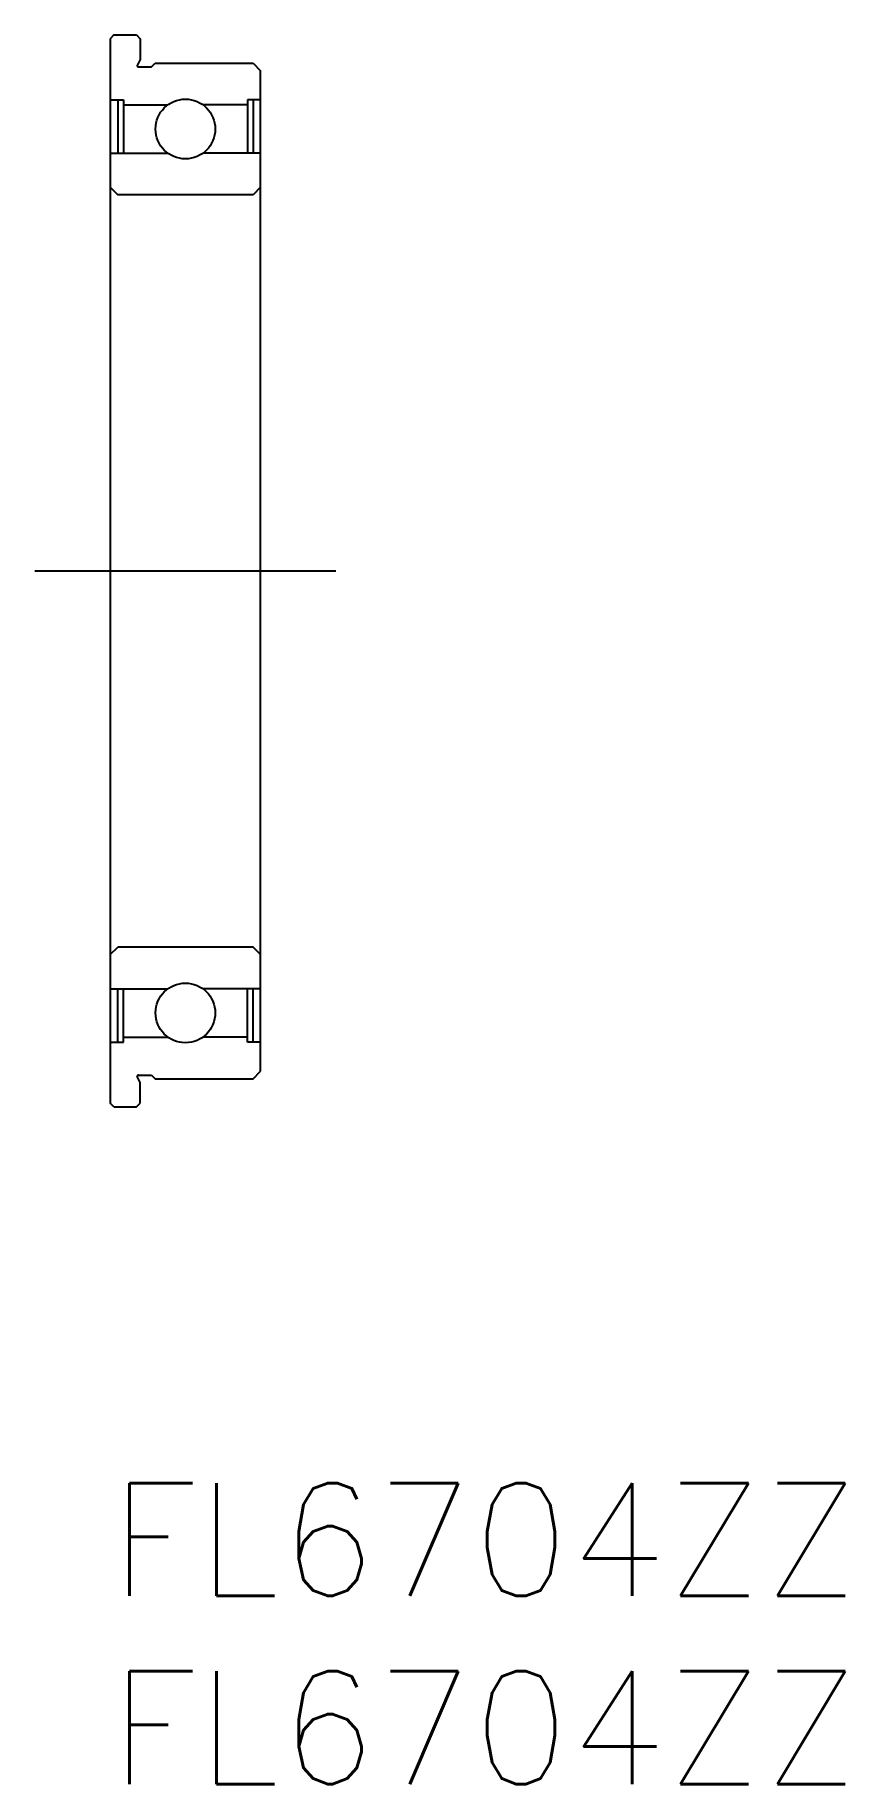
# Model space of a CAD drawing. Extents: x -2 to 19.5, y -8 to 38.5.
import ezdxf

# ---------------------------------------------------------------- set-up
doc = ezdxf.new("R2010")
doc.units = 0
doc.header["$LTSCALE"] = 0.5
doc.linetypes.add('CENTER', pattern=[50.8, 31.75, -6.35, 6.35, -6.35])
for name, color, linetype in [('MSM_CENTER', 1, 'CENTER'), ('MSM_CONTINUOUS', 7, 'CONTINUOUS'), ('MSM_PART_NUMBER', 7, 'CONTINUOUS')]:
    doc.layers.add(name, color=color, linetype=linetype)
doc.styles.get("Standard").update_dxf_attribs({"font": 'txt.shx', "height": 3, "bigfont": 'bigfont.shx'})

# ---------------------------------------------------------------- blocks, each defined once
blk = doc.blocks.new('*U4')
at = {"layer": 'MSM_PART_NUMBER'}
blk.add_text('FL6704ZZ', height=3, dxfattribs=at).set_placement((0, -3))
blk = doc.blocks.new('*U5')
at = {"layer": 'MSM_PART_NUMBER'}
blk.add_text('FL6704ZZ', height=3, dxfattribs=at).set_placement((0, -8))

msp = doc.modelspace()

# ---------------------------------------------------------------- linework, layer by layer
at = {"layer": 'MSM_CENTER'}
msp.add_line((-2, 24.25), (6, 24.25), dxfattribs=at)
at = {"layer": 'MSM_CONTINUOUS'}
for p, q in [((0.1, 38.5), (0, 38.4)), ((0, 38.4), (0, 10.1)), ((0.1, 38.5), (0.7, 38.5)), ((0.7, 38.5), (0.8, 38.4)), ((0.8, 38.4), (0.8, 37.85)), ((0.8, 37.85), (0.722, 37.693)), ((1.1, 37.65), (1.2, 37.75)), ((1.2, 37.75), (3.8, 37.75)), ((3.8, 37.75), (4, 37.55)), ((0.749, 37.65), (1.1, 37.65)), ((4, 10.95), (4, 37.55)), ((0, 36.775), (0.35, 36.775)), ((0.2, 36.775), (0.2, 35.355)), ((0.35, 36.775), (0.35, 35.355)), ((4, 36.775), (3.65, 36.775)), ((3.65, 36.775), (3.65, 35.355)), ((3.8, 36.775), (3.8, 35.355)), ((0.35, 36.645), (1.537, 36.645)), ((3.65, 36.645), (2.463, 36.645)), ((0, 35.355), (1.537, 35.355)), ((4, 35.355), (2.463, 35.355)), ((0, 34.45), (0.2, 34.25)), ((4, 34.45), (3.8, 34.25)), ((3.8, 34.25), (0.2, 34.25)), ((0, 14.05), (0.2, 14.25)), ((3.8, 14.25), (0.2, 14.25)), ((4, 14.05), (3.8, 14.25)), ((0, 13.145), (1.537, 13.145)), ((0.2, 11.725), (0.2, 13.145)), ((0.35, 11.725), (0.35, 13.145)), ((4, 13.145), (2.463, 13.145)), ((3.65, 11.725), (3.65, 13.145)), ((3.8, 11.725), (3.8, 13.145)), ((0, 11.725), (0.35, 11.725)), ((0.35, 11.855), (1.537, 11.855)), ((3.65, 11.855), (2.463, 11.855)), ((4, 11.725), (3.65, 11.725)), ((0.8, 10.65), (0.722, 10.807)), ((0.749, 10.85), (1.1, 10.85)), ((1.1, 10.85), (1.2, 10.75)), ((1.2, 10.75), (3.8, 10.75)), ((3.8, 10.75), (4, 10.95)), ((0.8, 10.1), (0.8, 10.65)), ((0.1, 10), (0, 10.1)), ((0.1, 10), (0.7, 10)), ((0.7, 10), (0.8, 10.1))]:
    msp.add_line(p, q, dxfattribs=at)
for centre in [(2, 36), (2, 12.5)]:
    msp.add_circle(centre, 0.794, dxfattribs=at)
for centre, start, end in [((0.749, 37.68), 153.4349, 270), ((0.749, 10.82), 90, 206.5651)]:
    msp.add_arc(centre, 0.03, start, end, dxfattribs=at)

# ---------------------------------------------------------------- block references
for name in ['*U4', '*U5']:
    msp.add_blockref(name, (0, 0), dxfattribs=at)

doc.saveas('drawing.dxf')
